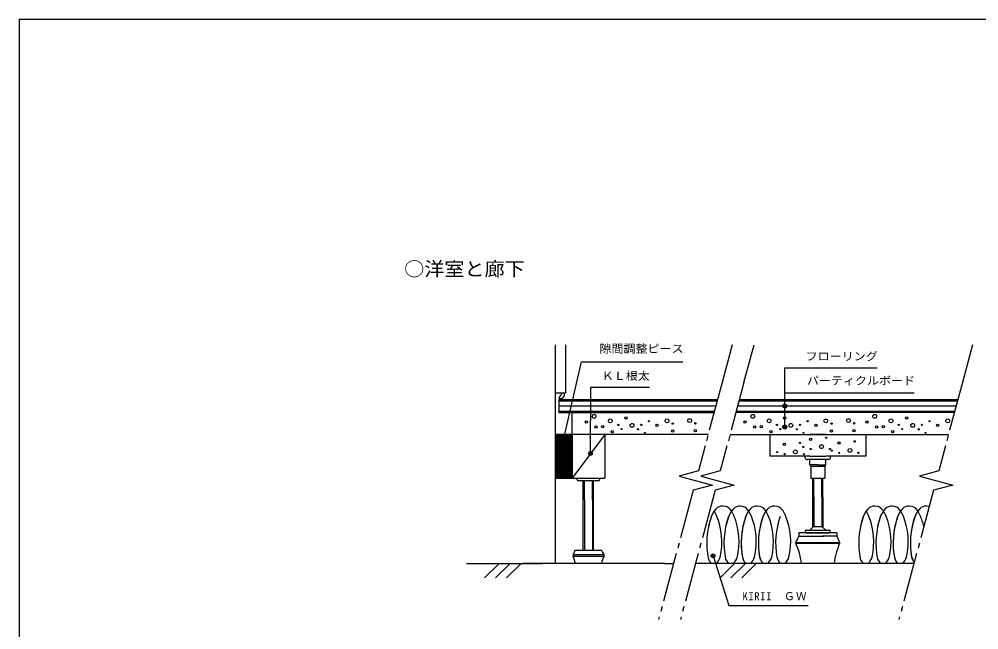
# Model space of a CAD drawing. Units: millimetres on the paper, with parts at other scales. Extents: x -138 to 137, y -97 to 95.
# Drawn here: x -137.5 to 38.2, y -16.7 to 95 of the extents above; entities that cross this region are included whole.
import ezdxf
from ezdxf.enums import TextEntityAlignment as Align

# ---------------------------------------------------------------- set-up
doc = ezdxf.new("R2010")
doc.units = ezdxf.units.MM
doc.linetypes.add('CHAIN2', pattern=[12, 9, -1, 1, -1])
for name, color, linetype in [('1-0_中心線', 7, 'Continuous'), ('1-4_細線', 7, 'Continuous'), ('1-6_文字', 7, 'Continuous'), ('F-3_太線２', 7, 'Continuous')]:
    doc.layers.add(name, color=color, linetype=linetype)
doc.styles.add('ＭＳ ゴシック', font='')
doc.styles.get('ＭＳ ゴシック').set_extended_font_data('MS Gothic')

msp = doc.modelspace()

# ---------------------------------------------------------------- linework, layer by layer
at = {"layer": '1-0_中心線'}
for p, q in [((-35.419, 10.867), (-35.419, 11.067)), ((-31.519, 10.567), (-35.119, 10.567)), ((-31.219, 10.867), (-31.219, 11.067)), ((-39.321, 2.767), (-39.321, 8.667)), ((-52.768, -4.533), (-41.721, -4.533)), ((-48.054, -4.533), (-41.721, -4.533)), ((-19.321, -4.533), (-17.713, -4.533))]:
    msp.add_line(p, q, dxfattribs=at)
for points in [[(-38.384, 15.915), (-34.601, 32.328), (-16.014, 32.328)], [(2.637, 24.267), (2.637, 31.255), (19.551, 31.255)], [(-32.934, 15.583), (-32.901, 27.698), (-22.134, 27.698)], [(2.637, 20.414), (2.637, 26.66), (26.321, 26.66)], [(-10.481, -3.158), (-7.639, -12.265), (6.895, -12.265)]]:
    msp.add_lwpolyline(points, dxfattribs=at)
at = {"layer": '1-0_中心線', "linetype": 'CHAIN2'}
msp.add_lwpolyline([(35.148, 28.537), (30.817, 12.374), (27.294, 11.43), (33.396, 9.795), (29.873, 8.851), (23.538, -14.793)], dxfattribs=at)
msp.add_lwpolyline([(35.148, 28.537), (30.817, 12.374), (27.294, 11.43), (33.396, 9.795), (29.873, 8.851), (23.538, -14.793)], dxfattribs=at)
at = {"layer": '1-0_中心線'}
for centre, radius in [((2.637, 24.267), 0.36), ((2.637, 24.267), 0.18), ((-33.699, 21.319), 0.214), ((-32.279, 22.372), 0.346), ((-29.305, 21.546), 0.346), ((-26.428, 22.081), 0.214), ((-22.245, 21.496), 0.0998), ((-18.918, 21.546), 0.346), ((-17.868, 21.039), 0.124), ((-14.78, 21.599), 0.346), ((-13.73, 21.092), 0.124), ((-4.634, 21.319), 0.214), ((-3.213, 22.372), 0.346), ((-0.239, 21.546), 0.346), ((-0.239, 21.546), 0.346), ((2.637, 22.081), 0.214), ((6.82, 21.496), 0.0998), ((10.147, 21.546), 0.346), ((11.197, 21.039), 0.124), ((14.286, 21.599), 0.346), ((15.335, 21.092), 0.124), ((17.679, 21.319), 0.214), ((19.099, 22.372), 0.346), ((22.073, 21.546), 0.346), ((24.95, 22.081), 0.214), ((29.132, 21.496), 0.0998), ((32.46, 21.546), 0.346), ((-31.942, 20.399), 0.214), ((-30.725, 20.493), 0.214), ((-28.968, 19.573), 0.214), ((-27.861, 20.79), 0.124), ((-27.252, 20.043), 0.0998), ((-25.324, 20.724), 0.346), ((-24.238, 20.002), 0.0998), ((-23.65, 20.818), 0.124), ((-22.994, 19.34), 0.0998), ((-20.733, 20.742), 0.214), ((-17.883, 19.672), 0.214), ((-13.745, 19.725), 0.214), ((-2.877, 20.399), 0.214), ((-1.66, 20.493), 0.214), ((0.097, 19.573), 0.214), ((0.097, 19.573), 0.214), ((1.205, 20.79), 0.124), ((1.814, 20.043), 0.0998), ((2.637, 20.414), 0.36), ((2.637, 20.414), 0.18), ((3.741, 20.724), 0.346), ((4.827, 20.002), 0.0998), ((5.415, 20.818), 0.124), ((6.071, 19.34), 0.0998), ((8.332, 20.742), 0.214), ((11.182, 19.672), 0.214), ((15.32, 19.725), 0.214), ((19.436, 20.399), 0.214), ((20.653, 20.493), 0.214), ((22.41, 19.573), 0.214), ((23.517, 20.79), 0.124), ((24.126, 20.043), 0.0998), ((26.054, 20.724), 0.346), ((27.14, 20.002), 0.0998), ((27.728, 20.818), 0.124), ((28.384, 19.34), 0.0998), ((30.645, 20.742), 0.214), ((-38.384, 15.915), 0.36), ((-38.384, 15.915), 0.18), ((-32.934, 15.583), 0.36), ((-32.934, 15.583), 0.18), ((-10.481, -3.158), 0.36), ((-10.481, -3.158), 0.18)]:
    msp.add_circle(centre, radius, dxfattribs=at)
for centre, start, end in [((-35.119, 10.867), 180, 270), ((-31.519, 10.867), 270, 0)]:
    msp.add_arc(centre, 0.3, start, end, dxfattribs=at)
at = {"layer": '1-4_細線'}
for p, q in [((-39.321, -4.533), (-39.321, 35.467)), ((-38.721, 25.467), (-9.675, 25.467)), ((-38.721, 25.227), (-9.739, 25.227)), ((-5.739, 25.227), (34.261, 25.227)), ((-5.675, 25.467), (34.325, 25.467)), ((-38.721, 24.267), (-9.996, 24.267)), ((-38.721, 23.307), (-10.254, 23.307)), ((-36.321, 23.067), (-10.318, 23.067)), ((-35.383, 23.067), (-10.318, 23.067)), ((33.682, 23.067), (-6.318, 23.067)), ((-6.254, 23.307), (33.746, 23.307)), ((-5.996, 24.267), (34.004, 24.267)), ((-39.321, 18.882), (-36.321, 18.882)), ((-39.321, 18.67), (-36.321, 18.67)), ((-39.321, 18.458), (-36.321, 18.458)), ((-39.321, 18.246), (-36.321, 18.246)), ((-39.321, 18.034), (-36.321, 18.034)), ((-39.321, 17.822), (-36.321, 17.822)), ((-39.321, 17.61), (-36.321, 17.61)), ((-30.321, 19.067), (-36.321, 19.067)), ((-30.321, 19.067), (-36.321, 11.067)), ((-30.321, 19.067), (-30.321, 11.067)), ((-11.39, 19.067), (-29.383, 19.067)), ((-7.39, 19.067), (32.61, 19.067)), ((-0.121, 19.067), (7.229, 19.067)), ((-0.121, 19.067), (-0.121, 15.067)), ((10.129, 19.067), (7.229, 19.067)), ((10.129, 19.067), (17.479, 19.067)), ((17.479, 19.067), (17.479, 15.067)), ((-39.321, 17.398), (-36.321, 17.398)), ((-39.321, 17.186), (-36.321, 17.186)), ((-39.321, 16.974), (-36.321, 16.974)), ((-39.321, 16.762), (-36.321, 16.762)), ((-39.321, 16.55), (-36.321, 16.55)), ((-39.321, 16.338), (-36.321, 16.338)), ((-39.321, 16.127), (-36.321, 16.127)), ((-39.321, 15.915), (-36.321, 15.915)), ((-39.321, 15.703), (-36.321, 15.703)), ((-39.321, 15.491), (-36.321, 15.491)), ((-39.321, 15.279), (-36.321, 15.279)), ((-39.321, 15.067), (-36.321, 15.067)), ((-39.321, 14.855), (-36.321, 14.855)), ((-39.321, 14.643), (-36.321, 14.643)), ((-39.321, 14.431), (-36.321, 14.431)), ((-39.321, 14.219), (-36.321, 14.219)), ((7.229, 15.067), (-0.121, 15.067)), ((6.379, 14.967), (6.379, 15.067)), ((6.379, 14.767), (6.379, 14.967)), ((6.679, 14.467), (6.879, 14.467)), ((7.229, 14.467), (6.879, 14.467)), ((7.229, 15.067), (10.129, 15.067)), ((7.229, 13.467), (7.229, 14.467)), ((17.479, 15.067), (10.129, 15.067)), ((10.129, 13.467), (10.129, 14.467)), ((10.679, 14.467), (10.479, 14.467)), ((10.979, 14.767), (10.979, 14.967)), ((-39.321, 14.007), (-36.321, 14.007)), ((-39.321, 13.795), (-36.321, 13.795)), ((-39.321, 13.583), (-36.321, 13.583)), ((-39.321, 13.371), (-36.321, 13.371)), ((-39.321, 13.159), (-36.321, 13.159)), ((-39.321, 12.947), (-36.321, 12.947)), ((-39.321, 12.735), (-36.321, 12.735)), ((-39.321, 12.524), (-36.321, 12.524)), ((-39.321, 12.312), (-36.321, 12.312)), ((8.679, 13.467), (7.229, 13.467)), ((7.379, 13.259), (7.379, 11.053)), ((8.679, 13.467), (10.129, 13.467)), ((9.979, 13.259), (9.979, 11.06)), ((-39.321, 12.1), (-36.321, 12.1)), ((-39.321, 11.888), (-36.321, 11.888)), ((-39.321, 11.676), (-36.321, 11.676)), ((-39.321, 11.464), (-36.321, 11.464)), ((-39.321, 11.252), (-36.321, 11.252)), ((-34.251, 7.067), (-34.251, 10.567)), ((-34.051, 7.067), (-34.051, 10.567)), ((-32.591, 7.067), (-32.591, 10.567)), ((-32.391, 7.067), (-32.391, 10.567)), ((7.379, 11.053), (9.979, 11.053)), ((7.749, 7.553), (7.749, 11.053)), ((7.871, 11.053), (9.577, 11.053)), ((7.949, 7.553), (7.949, 11.053)), ((9.414, 7.553), (9.414, 11.053)), ((9.609, 7.553), (9.609, 11.06)), ((-34.251, -2.133), (-34.251, 7.067)), ((-34.051, 7.067), (-34.051, -2.133)), ((-32.591, 7.067), (-32.591, -2.133)), ((-32.391, -2.133), (-32.391, 7.067)), ((7.749, 2.072), (7.749, 7.553)), ((7.949, 7.553), (7.949, 2.167)), ((9.414, 7.553), (9.414, 2.167)), ((9.609, 7.553), (9.609, 2.072)), ((27.598, 5.665), (27.278, 5.402)), ((27.903, 5.828), (27.598, 5.665)), ((28.215, 5.922), (27.903, 5.828)), ((-39.321, -4.533), (-39.321, 5.167)), ((-9.837, 4.248), (-10.289, 5.053)), ((-3.537, 4.248), (-3.989, 5.053)), ((-0.387, 4.248), (-0.839, 5.053)), ((17.985, 4.248), (17.533, 5.053)), ((24.285, 4.248), (23.833, 5.053)), ((27.435, 4.248), (26.983, 5.053)), ((7.849, 2.167), (7.219, 1.567)), ((9.509, 2.167), (7.849, 2.167)), ((9.509, 2.167), (10.139, 1.567)), ((12.179, 1.067), (5.179, 1.067)), ((6.429, 1.167), (6.429, 1.467)), ((6.529, 1.567), (10.829, 1.567)), ((6.529, 1.067), (10.829, 1.067)), ((7.857, 0.467), (9.697, 0.467)), ((10.929, 1.167), (10.929, 1.467)), ((4.679, -0.718), (4.679, -0.918)), ((4.679, -0.718), (12.679, -0.718)), ((12.679, -0.918), (4.679, -0.918)), ((12.679, -0.718), (12.679, -0.918)), ((-36.121, -2.893), (-36.121, -3.293)), ((-36.121, -2.893), (-30.521, -2.893)), ((-30.521, -3.293), (-36.121, -3.293)), ((-35.705, -2.133), (-30.937, -2.133)), ((-30.521, -2.893), (-30.521, -3.293)), ((-55.666, -4.533), (-45.159, -4.533)), ((-52.323, -7.202), (-49.654, -4.533)), ((-47.654, -4.533), (-50.323, -7.202)), ((-49.188, -4.533), (-41.721, -4.533)), ((-48.323, -7.202), (-45.654, -4.533)), ((-19.321, -4.533), (-45.321, -4.533)), ((26.287, -4.533), (-13.713, -4.533)), ((-9.222, -7.202), (-6.553, -4.533)), ((-4.553, -4.533), (-7.222, -7.202)), ((-5.222, -7.202), (-2.481, -4.461))]:
    msp.add_line(p, q, dxfattribs=at)
at = {"layer": '1-4_細線', "linetype": 'CHAIN2'}
for p, q in [((-6.995, 35.467), (-8.852, 28.537)), ((-4.852, 28.537), (-2.995, 35.467)), ((37.005, 35.467), (35.148, 28.537)), ((35.148, 28.537), (30.817, 12.374)), ((35.148, 28.537), (30.817, 12.374)), ((-10.127, 8.851), (-16.462, -14.793)), ((-10.127, 8.851), (-16.462, -14.793)), ((29.873, 8.851), (23.538, -14.793)), ((29.873, 8.851), (23.538, -14.793))]:
    msp.add_line(p, q, dxfattribs=at)
at = {"layer": '1-4_細線'}
for points in [[(-37.521, 35.467), (-37.521, 26.626), (-39.321, 26.626), (-39.321, 35.467)], [(-38.493, 26.058), (-38.479, 26.078), (-38.463, 26.1), (-38.444, 26.126), (-38.422, 26.154), (-38.4, 26.184), (-38.377, 26.215), (-38.355, 26.244), (-38.335, 26.273), (-38.317, 26.299), (-38.302, 26.321), (-38.29, 26.34), (-38.28, 26.355), (-38.274, 26.366), (-38.27, 26.373), (-38.269, 26.375), (-38.268, 26.377), (-38.264, 26.383), (-38.259, 26.394), (-38.252, 26.407), (-38.245, 26.424), (-38.238, 26.442), (-38.231, 26.462), (-38.225, 26.482), (-38.22, 26.503), (-38.217, 26.523), (-38.214, 26.542), (-38.213, 26.56), (-38.212, 26.576), (-38.212, 26.59), (-38.212, 26.603), (-38.212, 26.613), (-38.212, 26.62), (-38.212, 26.624), (-38.212, 26.626)], [(-37.758, 26.626), (-37.758, 26.622), (-37.757, 26.612), (-37.757, 26.596), (-37.756, 26.574), (-37.755, 26.547), (-37.753, 26.516), (-37.752, 26.481), (-37.752, 26.443), (-37.752, 26.404), (-37.753, 26.365), (-37.754, 26.327), (-37.757, 26.291), (-37.76, 26.258), (-37.764, 26.229), (-37.768, 26.204), (-37.772, 26.184), (-37.775, 26.17), (-37.777, 26.161), (-37.778, 26.158), (-37.779, 26.156), (-37.781, 26.147), (-37.785, 26.133), (-37.791, 26.114), (-37.798, 26.091), (-37.808, 26.065), (-37.82, 26.036), (-37.833, 26.006), (-37.848, 25.976), (-37.864, 25.947), (-37.88, 25.92), (-37.897, 25.895), (-37.912, 25.873), (-37.926, 25.854), (-37.937, 25.839), (-37.947, 25.827), (-37.954, 25.819), (-37.958, 25.814), (-37.959, 25.812), (-37.961, 25.811)], [(-38.721, 25.467), (-38.721, 23.067), (-36.321, 23.067)], [(-38.646, 25.654), (-38.649, 25.659), (-38.651, 25.666), (-38.654, 25.674), (-38.655, 25.683), (-38.656, 25.693), (-38.655, 25.703), (-38.653, 25.715), (-38.651, 25.726), (-38.647, 25.738), (-38.644, 25.749), (-38.64, 25.759), (-38.637, 25.768), (-38.634, 25.776), (-38.632, 25.782), (-38.631, 25.785), (-38.631, 25.786), (-38.63, 25.788), (-38.629, 25.791), (-38.627, 25.797), (-38.624, 25.805), (-38.62, 25.816), (-38.616, 25.828), (-38.61, 25.843), (-38.604, 25.86), (-38.596, 25.878), (-38.588, 25.897), (-38.579, 25.917), (-38.569, 25.937), (-38.558, 25.957), (-38.547, 25.975), (-38.538, 25.991), (-38.529, 26.005), (-38.523, 26.015), (-38.518, 26.022), (-38.517, 26.024), (-38.515, 26.026), (-38.511, 26.033), (-38.504, 26.043), (-38.493, 26.058)], [(-38.33, 25.558), (-38.335, 25.556), (-38.342, 25.554), (-38.35, 25.551), (-38.359, 25.549), (-38.37, 25.547), (-38.381, 25.546), (-38.392, 25.545), (-38.404, 25.546), (-38.416, 25.546), (-38.427, 25.548), (-38.438, 25.55), (-38.449, 25.552), (-38.458, 25.554), (-38.465, 25.556), (-38.471, 25.558), (-38.474, 25.559), (-38.476, 25.559), (-38.477, 25.56), (-38.48, 25.561), (-38.486, 25.562), (-38.495, 25.565), (-38.505, 25.569), (-38.518, 25.573), (-38.531, 25.579), (-38.546, 25.585), (-38.562, 25.592), (-38.577, 25.599), (-38.591, 25.607), (-38.603, 25.615), (-38.614, 25.622), (-38.623, 25.629), (-38.63, 25.635), (-38.635, 25.64), (-38.638, 25.644), (-38.64, 25.646), (-38.641, 25.647), (-38.641, 25.648), (-38.643, 25.65), (-38.646, 25.654)], [(-37.961, 25.811), (-37.965, 25.806), (-37.972, 25.798), (-37.981, 25.788), (-37.992, 25.777), (-38.005, 25.764), (-38.019, 25.751), (-38.034, 25.738), (-38.05, 25.725), (-38.065, 25.713), (-38.081, 25.702), (-38.095, 25.692), (-38.109, 25.684), (-38.121, 25.676), (-38.131, 25.669), (-38.139, 25.664), (-38.145, 25.66), (-38.149, 25.658), (-38.15, 25.657), (-38.152, 25.656), (-38.155, 25.654), (-38.161, 25.65), (-38.17, 25.645), (-38.18, 25.639), (-38.192, 25.631), (-38.206, 25.623), (-38.22, 25.614), (-38.235, 25.605), (-38.249, 25.597), (-38.264, 25.589), (-38.277, 25.581), (-38.289, 25.575), (-38.3, 25.57), (-38.309, 25.566), (-38.316, 25.563), (-38.322, 25.561), (-38.325, 25.56), (-38.326, 25.559), (-38.327, 25.559), (-38.33, 25.558)], [(-29.383, 19.067), (-36.321, 19.067), (-36.321, 23.067)], [(-36.321, 19.067), (-36.321, 11.067), (-30.321, 11.067)], [(10.479, 14.467), (10.129, 14.467), (7.229, 14.467)], [(10.979, 14.767), (10.979, 14.967), (10.979, 15.067)], [(7.229, 13.467), (7.379, 13.259), (9.979, 13.259), (10.129, 13.467)], [(-6.687, 4.248), (-7.139, 5.053), (-7.514, 5.477), (-7.85, 5.724), (-8.177, 5.871), (-8.715, 5.955), (-9.057, 5.922), (-9.37, 5.828), (-9.675, 5.665), (-9.994, 5.402), (-10.354, 4.963), (-10.789, 4.142), (-11.338, 2.287)], [(-3.537, 4.248), (-3.989, 5.053), (-4.364, 5.477), (-4.7, 5.724), (-5.027, 5.871), (-5.565, 5.955), (-5.907, 5.922), (-6.22, 5.828), (-6.525, 5.665), (-6.844, 5.402), (-7.204, 4.963), (-7.639, 4.142), (-8.188, 2.287)], [(-0.387, 4.248), (-0.839, 5.053), (-1.214, 5.477), (-1.55, 5.724), (-1.877, 5.871), (-2.415, 5.955), (-2.757, 5.922), (-3.07, 5.828), (-3.375, 5.665), (-3.694, 5.402), (-4.054, 4.963), (-4.489, 4.142), (-5.038, 2.287)], [(2.763, 4.248), (2.311, 5.053), (1.936, 5.477), (1.6, 5.724), (1.273, 5.871), (0.735, 5.955), (0.393, 5.922), (0.08, 5.828), (-0.225, 5.665), (-0.544, 5.402), (-0.904, 4.963), (-1.339, 4.142), (-1.888, 2.287)], [(21.135, 4.248), (20.683, 5.053), (20.308, 5.477), (19.972, 5.724), (19.645, 5.871), (19.107, 5.955), (18.765, 5.922), (18.453, 5.828), (18.148, 5.665), (17.828, 5.402), (17.469, 4.963), (17.034, 4.142), (16.484, 2.287)], [(24.285, 4.248), (23.833, 5.053), (23.458, 5.477), (23.122, 5.724), (22.795, 5.871), (22.257, 5.955), (21.915, 5.922), (21.603, 5.828), (21.298, 5.665), (20.978, 5.402), (20.619, 4.963), (20.184, 4.142), (19.634, 2.287)], [(27.435, 4.248), (26.983, 5.053), (26.608, 5.477), (26.272, 5.724), (25.945, 5.871), (25.407, 5.955), (25.065, 5.922), (24.753, 5.828), (24.448, 5.665), (24.128, 5.402), (23.769, 4.963), (23.334, 4.142), (22.784, 2.287)], [(27.278, 5.402), (26.919, 4.963), (26.484, 4.142), (25.934, 2.287)], [(29.095, 5.871), (28.557, 5.955), (28.215, 5.922)], [(5.179, 1.067), (5.179, 0.467), (7.857, 0.467)], [(12.179, 1.067), (12.179, 0.467), (9.497, 0.467)], [(-11.402, -3.43), (-11.358, -3.743), (-11.132, -4.146), (-10.945, -4.358), (-10.777, -4.481)], [(-9.865, -4.452), (-9.705, -4.32), (-9.525, -4.101), (-9.308, -3.691), (-9.213, -3.372)], [(-6.715, -4.452), (-6.555, -4.32), (-6.375, -4.101), (-6.158, -3.691), (-6.063, -3.372)], [(-5.101, -3.431), (-4.832, -4.146), (-4.645, -4.358), (-4.477, -4.481)], [(-3.565, -4.452), (-3.405, -4.32), (-3.225, -4.101), (-3.008, -3.691), (-2.913, -3.372)], [(-1.951, -3.431), (-1.682, -4.146), (-1.495, -4.358), (-1.327, -4.481)], [(-0.415, -4.452), (-0.255, -4.32), (-0.075, -4.101), (0.142, -3.691), (0.237, -3.372)], [(1.199, -3.431), (1.468, -4.146), (1.655, -4.358), (1.823, -4.481)], [(2.735, -4.452), (2.895, -4.32), (3.075, -4.101), (3.292, -3.691), (3.387, -3.372)], [(16.421, -3.43), (16.464, -3.743), (16.69, -4.146), (16.878, -4.358), (17.046, -4.481)], [(17.958, -4.452), (18.118, -4.32), (18.297, -4.101), (18.515, -3.691), (18.609, -3.372)], [(21.108, -4.452), (21.268, -4.32), (21.447, -4.101), (21.665, -3.691), (21.759, -3.372)], [(22.721, -3.431), (22.99, -4.146), (23.178, -4.358), (23.346, -4.481)], [(24.258, -4.452), (24.418, -4.32), (24.597, -4.101), (24.815, -3.691), (24.909, -3.372)], [(25.871, -3.431), (26.14, -4.146), (26.328, -4.358)], [(-8.208, -3.743), (-7.982, -4.146), (-7.795, -4.358), (-7.627, -4.481)], [(19.614, -3.743), (19.84, -4.146), (20.028, -4.358), (20.196, -4.481)]]:
    msp.add_lwpolyline(points, dxfattribs=at)
at = {"layer": '1-4_細線', "linetype": 'CHAIN2'}
for points in [[(37.005, 35.467), (35.148, 28.537), (30.817, 12.374), (27.294, 11.43), (33.396, 9.795), (29.873, 8.851), (23.538, -14.793)], [(-8.852, 28.537), (-13.183, 12.374), (-16.706, 11.43), (-10.604, 9.795), (-14.127, 8.851), (-20.462, -14.793)], [(-4.852, 28.537), (-9.183, 12.374), (-12.706, 11.43), (-6.604, 9.795), (-10.127, 8.851), (-16.462, -14.793)], [(35.148, 28.537), (30.817, 12.374), (27.294, 11.43), (33.396, 9.795), (29.873, 8.851), (23.538, -14.793)]]:
    msp.add_lwpolyline(points, dxfattribs=at)
at = {"layer": '1-4_細線'}
msp.add_lwpolyline([(-39.321, 19.067), (-39.321, 11.067), (-36.321, 11.067), (-36.321, 19.067)], close=True, dxfattribs=at)
for centre, radius in [((5.425, 17.523), 0.124), ((7.349, 18.167), 0.214), ((10.214, 18.464), 0.124), ((12.553, 17.475), 0.214), ((15.418, 17.772), 0.124), ((1.246, 15.834), 0.0998), ((2.561, 17.226), 0.214), ((4.573, 15.884), 0.346), ((6.034, 16.775), 0.0998), ((7.39, 16.388), 0.114), ((9.362, 16.825), 0.346), ((10.906, 16.388), 0.0998), ((11.238, 16.083), 0.0998), ((14.566, 16.133), 0.346), ((2.602, 15.447), 0.114), ((6.117, 15.447), 0.0998), ((12.594, 15.696), 0.114), ((16.11, 15.696), 0.0998)]:
    msp.add_circle(centre, radius, dxfattribs=at)
for centre, radius, start, end in [((6.679, 14.767), 0.3, 180, 270), ((10.679, 14.767), 0.3, 270, 0), ((3.14, -0.839), 14.786, 160.76178, 191.32918), ((-21.378, -0.532), 12.491, 346.86113, 22.49963), ((6.29, -0.839), 14.786, 160.76178, 191.32918), ((-18.228, -0.532), 12.491, 346.09921, 22.49963), ((9.44, -0.839), 14.786, 160.76184, 190.10455), ((9.44, -0.839), 14.786, 160.76178, 191.32918), ((-15.078, -0.532), 12.491, 346.86113, 22.49965), ((12.59, -0.839), 14.786, 160.76184, 190.10455), ((12.59, -0.839), 14.786, 160.76178, 191.32918), ((-11.928, -0.532), 12.491, 346.86113, 22.49965), ((15.74, -0.839), 14.786, 160.76184, 190.10455), ((-8.778, -0.532), 12.491, 346.86113, 22.49965), ((30.962, -0.839), 14.786, 160.76178, 191.32918), ((6.445, -0.532), 12.491, 346.86113, 22.49963), ((34.112, -0.839), 14.786, 160.76178, 191.32918), ((9.595, -0.532), 12.491, 346.09921, 22.49963), ((37.262, -0.839), 14.786, 160.76184, 190.10455), ((37.262, -0.839), 14.786, 160.76178, 191.32918), ((12.745, -0.532), 12.491, 346.86113, 22.49965), ((40.412, -0.839), 14.786, 160.76184, 190.10455), ((40.412, -0.839), 14.786, 160.76178, 191.32918), ((15.895, -0.532), 12.491, 12.56692, 22.49965), ((-2.418, 2.975), 8, 332.50964, 341.72911), ((6.529, 1.467), 0.1, 90, 180), ((6.529, 1.167), 0.1, 180, 270), ((10.829, 1.467), 0.1, 0, 90), ((10.829, 1.167), 0.1, 270, 0), ((19.776, 2.975), 8, 198.27086, 207.49033), ((-6.245, -5.885), 12, 6.46939, 24.45296), ((23.603, -5.885), 12, 155.547, 173.53059), ((-41.162, 0.361), 6, 327.159, 335.44019), ((-41.567, -5.811), 6, 12.29227, 24.80713), ((-25.48, 0.361), 6, 204.55978, 212.84097), ((-25.075, -5.811), 6, 155.19286, 167.70772)]:
    msp.add_arc(centre, radius, start, end, dxfattribs=at)
at = {"layer": 'F-3_太線２', "color": 3}
for q in [(137.467, 95.05), (-137.533, -94.95)]:
    msp.add_line((-137.533, 95.05), q, dxfattribs=at)

# ---------------------------------------------------------------- texts
at = {"layer": '1-0_中心線', "style": 'ＭＳ ゴシック', "width": 1.1}
for s, p in [('隙間調整ピース', (-31.294, 33.579)), ('フローリング', (6.451, 32.173)), ('ＫＬ根太', (-30.874, 28.598)), ('パーティクルボード', (6.681, 27.722))]:
    msp.add_text(s, height=1.466, dxfattribs=at).set_placement(p, align=Align.BOTTOM_LEFT)
at = {"layer": '1-0_中心線', "insert": (-5.115, -11.311), "char_height": 1.466, "attachment_point": 7, "style": 'ＭＳ ゴシック'}
msp.add_mtext('\\T1.15;\\W0.95;KIRII\u3000ＧＷ', dxfattribs=at)
at = {"layer": '1-6_文字', "style": 'ＭＳ ゴシック', "width": 1.05}
msp.add_text('○洋室と廊下', height=2.566, dxfattribs=at).set_placement((-67.041, 47.291), align=Align.BOTTOM_LEFT)

doc.saveas('drawing.dxf')
